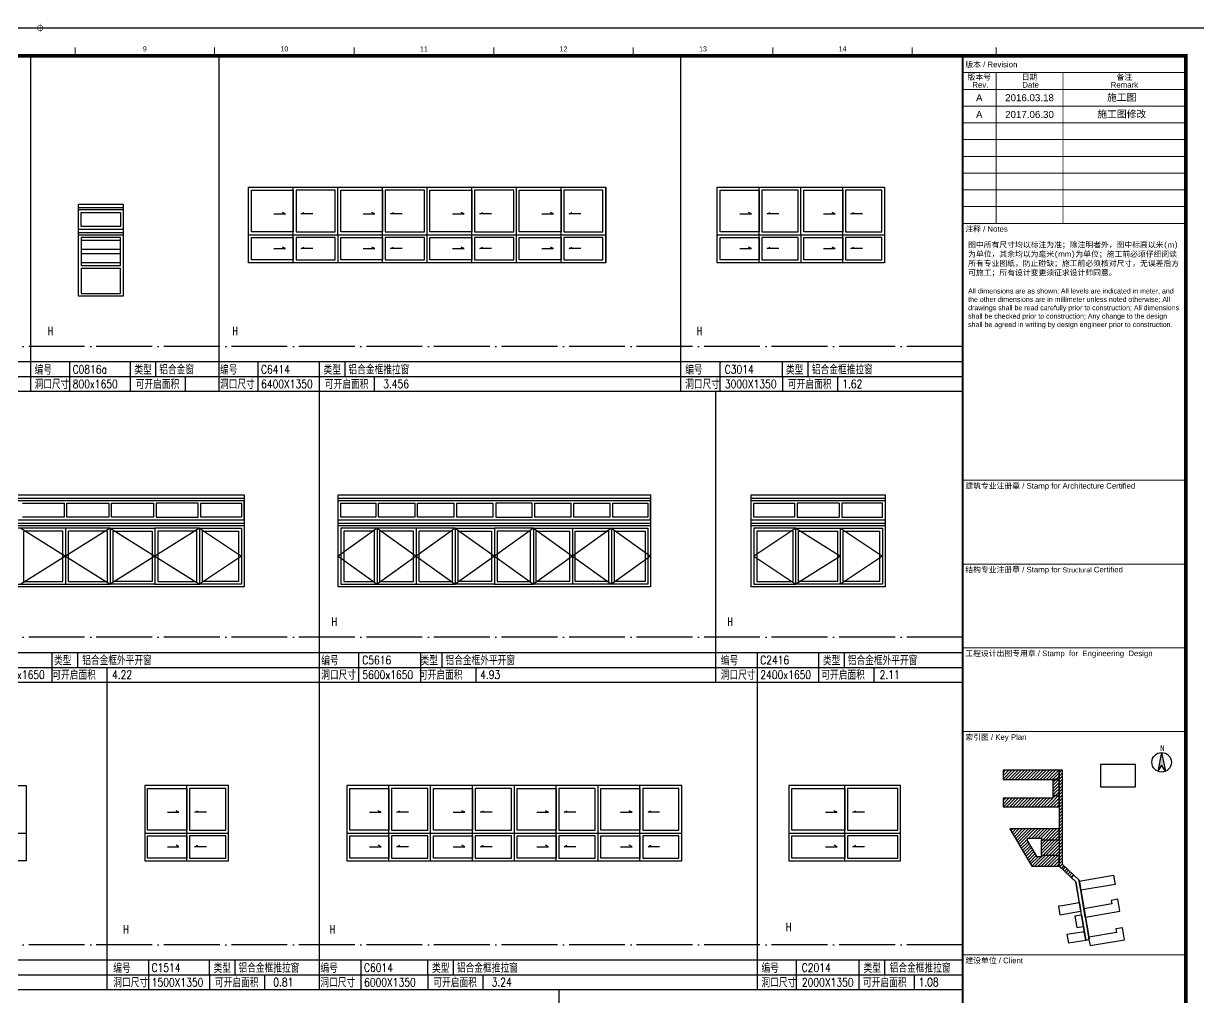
# Model space of a CAD drawing. Extents: x 447078 to 1776277, y 243534 to 519428.
# Drawn here: x 581961 to 603013, y 255951 to 273393 of the extents above; entities that cross this region are included whole.
import ezdxf
from ezdxf.enums import TextEntityAlignment as Align

# ---------------------------------------------------------------- set-up
doc = ezdxf.new("R2010")
doc.units = 0
doc.header["$LTSCALE"] = 1000
doc.header["$MEASUREMENT"] = 0
doc.linetypes.add('DOTE', pattern=[2.42, 2, -0.2, 0.02, -0.2])
for name, color, linetype in [('A-ELEV-OVER', 32, 'Continuous'), ('A-ELEV-THIN', 9, 'Continuous'), ('A-ELEV-WIND', 97, 'Continuous'), ('A-HATH', 8, 'Continuous'), ('A-WIND-BLIN', 61, 'Continuous'), ('ANNO-DIMS', 90, 'Continuous'), ('ANNO-TEXT', 33, 'Continuous'), ('DOTE', 10, 'DOTE'), ('G-0-XREF', 2, 'Continuous'), ('PUB_TEXT', 7, 'Continuous'), ('图框CCDI_B0GA1+0.00$0$G-0-XREF', 2, 'Continuous'), ('图框CCDI_B0GA1+0.00$0$G-ANNO-NOTE', 21, 'Continuous'), ('图框CCDI_B0GA1+0.00$0$G-ANNO-TEXT', 33, 'Continuous'), ('图框CCDI_B0GA1+0.00$0$G-BORD', 3, 'Continuous'), ('图框CCDI_B0GA1+0.00$0$符号', 7, 'Continuous')]:
    doc.layers.add(name, color=color, linetype=linetype)
doc.styles.add('_TCH_DIM', font='SIMPLEX', dxfattribs={"bigfont": 'GBCBIG'})
doc.styles.add('CCDI-TOG-02', font='simplex.shx', dxfattribs={"width": 0.8, "bigfont": 'zjdz.shx'})
doc.styles.add('图框CCDI_B0GA1+0.00$0$CCDI_T0G_01', font='')
doc.styles.add('图框CCDI_B0GA1+0.00$0$CCDI_T_G01', font='arial.ttf')
doc.styles.add('图框CCDI_B0GA1+0.00$0$Standard', font='txt')
doc.styles.get('图框CCDI_B0GA1+0.00$0$CCDI_T0G_01').set_extended_font_data('Arial')

# ---------------------------------------------------------------- blocks, each defined once
blk = doc.blocks.new('图框CCDI_B0GA1+0.00$0$A$C52F44C65')
at = {"layer": '图框CCDI_B0GA1+0.00$0$G-ANNO-NOTE', "color": 8, "elevation": 63}
blk.add_lwpolyline([(-3054, -1178), (-3054, -1981), (-1801, -1981), (-1801, -1222), (-1801, -1222), (-1801, -1222), (-1801, -1222), (-1801, -1178)], close=True, dxfattribs=at)
at = {"layer": '图框CCDI_B0GA1+0.00$0$G-ANNO-NOTE', "color": 8}
for points in [[(-5267, -1389), (-6417, -1389), (-6417, -1389), (-6417, -1389), (-6546, -1389), (-6546, -1659), (-6546, -1722), (-4760, -1722), (-4760, -1719), (-4540, -1719), (-4540, -1389), (-5267, -1389), (-5267, -1389)], [(-4417, -1389), (-4540, -1389), (-4540, -2696), (-4543, -2696), (-4543, -3490), (-4540, -3490), (-4540, -4825), (-3946, -5379), (-3819, -6134), (-3812, -6133), (-3772, -6372), (-3775, -6373), (-3765, -6435), (-3768, -6435), (-3745, -6569), (-3739, -6568), (-3587, -7469), (-3469, -7449), (-3472, -7430), (-3469, -7430), (-3479, -7367), (-3476, -7367), (-3598, -6646), (-3604, -6647), (-3644, -6408), (-3641, -6408), (-3652, -6346), (-3649, -6345), (-3760, -5687), (-3763, -5687), (-3774, -5625), (-3777, -5625), (-3822, -5358), (-3816, -5357), (-3821, -5323), (-4417, -4768)], [(-4760, -2293), (-4540, -2293), (-4540, -1719), (-4760, -1719)], [(-4540, -2293), (-4760, -2293), (-4760, -2390), (-6546, -2390), (-6546, -2453), (-6546, -2696), (-6417, -2696), (-6417, -2696), (-6417, -2696), (-4543, -2696), (-4543, -2696), (-4540, -2696)], [(-4540, -3490), (-6307, -3490), (-5520, -4825), (-4675, -4825), (-4540, -4825), (-4540, -4554), (-4540, -4435), (-5176, -4435), (-5176, -4491), (-5176, -4491), (-5176, -4491), (-5329, -4491), (-5663, -3924), (-5669, -3924), (-5669, -3820), (-5469, -3820), (-5469, -3824), (-5176, -3824), (-5176, -3824), (-5176, -3824), (-5176, -3880), (-4540, -3880), (-4540, -3761), (-4540, -3761)], [(-5176, -3880), (-4939, -3880), (-4939, -3880), (-4540, -3880), (-4540, -4435), (-4939, -4435), (-4939, -4435), (-5176, -4435)], [(-3774, -5625), (-3777, -5625), (-3822, -5358), (-2586, -5149), (-2540, -5417), (-2540, -5417), (-2530, -5479), (-3763, -5687)], [(-3812, -6133), (-3818, -6134), (-3818, -6134), (-4427, -6237), (-4561, -6260), (-4520, -6499), (-4510, -6561), (-3768, -6435), (-3768, -6435), (-3765, -6435), (-3775, -6373), (-3772, -6372)], [(-2368, -6438), (-2440, -6010), (-2673, -6049), (-2652, -6177), (-3649, -6345), (-3649, -6345), (-3652, -6346), (-3641, -6408), (-3644, -6408), (-3604, -6647), (-3598, -6646)], [(-3739, -6568), (-3745, -6569), (-3744, -6572), (-3971, -6610), (-3902, -7022), (-3669, -6983)], [(-2268, -7032), (-2501, -7071), (-2479, -7198), (-3479, -7367), (-3469, -7430), (-3472, -7430), (-3469, -7449), (-3469, -7449), (-3469, -7449), (-3431, -7669), (-2195, -7460)], [(-3637, -7169), (-3870, -7209), (-3870, -7209), (-4259, -7272), (-4208, -7574), (-3587, -7469)]]:
    blk.add_lwpolyline(points, close=True, dxfattribs=at)
blk.add_lwpolyline([(-4098, -5238), (-4012, -5145), (-3821, -5323), (-3466, -7429), (-3472, -7430), (-3469, -7449), (-3587, -7469), (-3946, -5379), (-4098, -5238)], dxfattribs=at)
blk = doc.blocks.new('图框CCDI_B0GA1+0.00$0$MidPoitent')
at = {"const_width": 0.18}
for points in [[(-1.5, 0), (1.5, 0)], [(0, -1.5), (0, 1.5)]]:
    blk.add_lwpolyline(points, dxfattribs=at)
blk.add_lwpolyline([(0, -1, 1), (0, 1, 1), (0, -1, 1)], format="xyb", dxfattribs=at)
blk = doc.blocks.new('图框CCDI_B0GA1+0.00$0$$plan$00002322')
at = {"layer": '图框CCDI_B0GA1+0.00$0$符号'}
blk.add_hatch(color=256, dxfattribs=at).paths.add_polyline_path([(0, 1000), (-382, -924), (0, -280), (382, -924)])
for p, q in [((0, 1000, 0), (-382, -924, 0)), ((0, 1000, 0), (382, -924, 0)), ((0, -280, 0), (-382, -924, 0)), ((382, -924, 0), (0, -280, 0))]:
    blk.add_line(p, q, dxfattribs=at)
blk.add_circle((0, 0, 0), 1000, dxfattribs=at)
blk = doc.blocks.new('图框CCDI_B0GA1+0.00')
at = {"layer": 'A-HATH', "ltscale": 5}
h = blk.add_hatch(dxfattribs=at)
h.set_pattern_fill('ANSI31', color=256, scale=50, style=0)
h.set_pattern_definition([(45, (2793710.37, 149868.35), (-56.1266008, 56.1266008), [])])
h.paths.add_polyline_path([(78560, 32811), (77833, 32811), (77833, 32811), (76683, 32811), (76554, 32811), (76554, 32541), (76554, 32478), (78340, 32478), (78340, 32481), (78560, 32481), (78560, 32481)])
h.paths.add_polyline_path([(78560, 32481), (78340, 32481), (78340, 31907), (78560, 31907)])
h.paths.add_polyline_path([(78340, 31907), (78340, 31810), (76554, 31810), (76554, 31747), (76554, 31504), (76683, 31504), (78557, 31504), (78557, 31504), (78558, 31907)])
h.paths.add_polyline_path([(78560, 30710), (76793, 30710), (77580, 29375), (78425, 29375), (78560, 29375), (78560, 29765), (77924, 29765), (77924, 29709), (77771, 29709), (77437, 30276), (77431, 30276), (77431, 30380), (77631, 30380), (77924, 30376), (77924, 30320), (78560, 30320)])
h.paths.add_polyline_path([(78560, 30320), (78161, 30320), (77924, 30320), (77924, 29765), (78161, 29765), (78560, 29765)], flags=17)
h.paths.add_polyline_path([(78683, 32811), (78683, 29432), (79088, 29055), (79002, 28962), (78560, 29375), (78560, 32811)])
at = {"layer": '图框CCDI_B0GA1+0.00$0$G-BORD'}
blk.add_lwpolyline([(0, 59400), (84100, 59400), (84100, 0), (0, 0)], close=True, dxfattribs=at)
for points, const_width in [([(43300, 58400), (43300, 58700)], 35), ([(48300, 58400), (48300, 58700)], 35), ([(53300, 58400), (53300, 58700)], 35), ([(58300, 58400), (58300, 58700)], 35), ([(63300, 58400), (63300, 58700)], 35), ([(68300, 58400), (68300, 58700)], 35), ([(73300, 58400), (73300, 58700)], 35), ([(76300, 58400), (76300, 58700)], 35), ([(75100, 1000), (75100, 58400)], 70), ([(75100, 57800), (83100, 57800)], 35), ([(76300, 52400), (76300, 57800)], 35), ([(78700, 52400), (78700, 57800)], 35), ([(75100, 57200), (83100, 57200)], 35), ([(75100, 56600), (83100, 56600)], 35), ([(75100, 56000), (83100, 56000)], 35), ([(75100, 55400), (83100, 55400)], 35), ([(75100, 54800), (83100, 54800)], 35), ([(75100, 54200), (83100, 54200)], 35), ([(75100, 53600), (83100, 53600)], 35), ([(75100, 53000), (83100, 53000)], 35), ([(75100, 52400), (83100, 52400)], 35), ([(75100, 43200), (83100, 43200)], 35), ([(75100, 40200), (83100, 40200)], 35), ([(75100, 37200), (83100, 37200)], 35), ([(75100, 34200), (83100, 34200)], 35), ([(75100, 26200), (83100, 26200)], 35)]:
    blk.add_lwpolyline(points, dxfattribs=dict(at, const_width=const_width))
at = {"layer": '图框CCDI_B0GA1+0.00$0$G-BORD', "const_width": 140}
blk.add_lwpolyline([(3300, 58400), (83100, 58400), (83100, 1000), (3300, 1000)], close=True, dxfattribs=at)
at = {"layer": '图框CCDI_B0GA1+0.00$0$G-0-XREF', "ltscale": 5}
blk.add_blockref('图框CCDI_B0GA1+0.00$0$A$C52F44C65', (83100, 34200), dxfattribs=at)
at = {"layer": '图框CCDI_B0GA1+0.00$0$G-ANNO-TEXT', "xscale": 0.3499199999999991, "yscale": 0.3499199999999991, "zscale": 0.3499199999999991, "rotation": 5.149586347688501e-11}
blk.add_blockref('图框CCDI_B0GA1+0.00$0$$plan$00002322', (82234, 33099, 0), dxfattribs=at)
at = {"layer": '图框CCDI_B0GA1+0.00$0$G-BORD', "xscale": 100, "yscale": 100, "zscale": 100}
blk.add_blockref('图框CCDI_B0GA1+0.00$0$MidPoitent', (42050, 59400), dxfattribs=at)
at = {"layer": '图框CCDI_B0GA1+0.00$0$G-ANNO-TEXT', "style": '图框CCDI_B0GA1+0.00$0$CCDI_T_G01'}
for s, p in [('9', (45800, 58650)), ('10', (50800, 58650)), ('11', (55800, 58650)), ('12', (60800, 58650)), ('13', (65800, 58650)), ('14', (70800, 58650))]:
    blk.add_text(s, height=180, dxfattribs=at).set_placement(p, align=Align.MIDDLE_CENTER)
at = {"layer": '图框CCDI_B0GA1+0.00$0$G-ANNO-TEXT'}
for s, insert, char_height, width, attachment_point, style in [('{\\fSimSun|b0|i0|c134|p54;版本} / Revision', (75200, 58080), 200, 7900, 4, '图框CCDI_B0GA1+0.00$0$CCDI_T_G01'), ('A', (75700, 56900), 250, 1200, 5, '图框CCDI_B0GA1+0.00$0$CCDI_T_G01'), ('{\\fArial|b0|i0|c0|p34;2016.03.18}', (77500, 56900), 250, 2400, 5, '图框CCDI_B0GA1+0.00$0$Standard'), ('{\\fSimSun|b0|i0|c134|p2;施工图}', (80806, 56900), 250, 2400, 5, '图框CCDI_B0GA1+0.00$0$Standard'), ('A', (75700, 56300), 250, 1200, 5, '图框CCDI_B0GA1+0.00$0$CCDI_T_G01'), ('{\\fArial|b0|i0|c0|p34;2017.06.30}', (77500, 56300), 250, 2400, 5, '图框CCDI_B0GA1+0.00$0$Standard'), ('{\\fSimSun|b0|i0|c134|p2;施工图修改}', (80806, 56300), 250, 2400, 5, '图框CCDI_B0GA1+0.00$0$Standard'), ('{\\fSimSun|b0|i0|c134|p54;注释} / {\\fArial|b0|i0|c238|p34;Notes}', (75200, 52300), 200, 7900, 1, '图框CCDI_B0GA1+0.00$0$CCDI_T_G01'), ('{\\fSimSun|b0|i0|c134|p54;图中所有尺寸均以标注为准；除注明者外，图中标高以米(\\fArial|b0|i0|c238|p34;m\\fSimSun|b0|i0|c134|p54;)为单位，其余均以为毫米(\\fArial|b0|i0|c238|p34;mm\\fSimSun|b0|i0|c134|p54;)为单位；施工前必须仔细阅读所有专业图纸，防止碰缺；施工前必须核对尺寸，无误差后方可施工；所有设计变更须征求设计师同意。\\P\\fSimSun|b1|i0|c134|p54;\\P\\fArial|b0|i0|c0|p34;\\H0.9x;All dimensions are as shown; All levels are indicated in meter, and the other dimensions are in millimeter unless noted otherwise; All drawings shall be read carefully prior to construction; All dimensions shall be checked prior to construction; Any change to the design shall be agreed in writing by design engineer prior to construction.}', (75300, 51736), 200, 7600, 1, '图框CCDI_B0GA1+0.00$0$CCDI_T_G01'), ('{\\fSimSun|b0|i0|c134|p54;建筑专业注册章} / Stamp for Architecture Certified', (75200, 43100), 200, 7900, 1, '图框CCDI_B0GA1+0.00$0$CCDI_T_G01'), ('{\\fSimSun|b0|i0|c134|p54;结构专业注册章} / Stamp for {\\H0.875x;Structural} Certified', (75200, 40100), 200, 7900, 1, '图框CCDI_B0GA1+0.00$0$CCDI_T_G01'), ('{\\fSimSun|b0|i0|c134|p54;工程设计出图专用章} / Stamp  for  Engineering  Design', (75200, 37100), 200, 7900, 1, '图框CCDI_B0GA1+0.00$0$CCDI_T_G01'), ('{\\fSimSun|b0|i0|c134|p54;索引图} / Key Plan', (75200, 34100), 200, 7900, 1, '图框CCDI_B0GA1+0.00$0$CCDI_T_G01'), ('\\pxl0.8335;{\\fSimHei|b0|i0|c134|p2;N}', (82018, 33508), 200, 753.13, 7, '图框CCDI_B0GA1+0.00$0$CCDI_T0G_01'), ('{\\fSimSun|b0|i0|c134|p54;建设单位} / Client', (75200, 26100), 200, 7900, 1, '图框CCDI_B0GA1+0.00$0$CCDI_T_G01')]:
    blk.add_mtext(s, dxfattribs=dict(at, insert=insert, char_height=char_height, width=width, attachment_point=attachment_point, style=style))
at = {"layer": '图框CCDI_B0GA1+0.00$0$G-ANNO-TEXT', "char_height": 200, "attachment_point": 5, "line_spacing_factor": 0.84, "style": '图框CCDI_B0GA1+0.00$0$CCDI_T_G01'}
for s, insert, width in [('{\\fSimSun|b0|i0|c134|p54;版本号\\P} Rev.', (75700, 57500), 1200), ('{\\fSimSun|b0|i0|c134|p54;日期\\P} Date', (77500, 57500), 2400), ('{\\fSimSun|b0|i0|c134|p54;备注\\P}Remark', (80900, 57500), 4400)]:
    blk.add_mtext(s, dxfattribs=dict(at, insert=insert, width=width))

msp = doc.modelspace()

# ---------------------------------------------------------------- hatches: boundary and pattern name
at = {"layer": 'A-WIND-BLIN'}
h = msp.add_hatch(dxfattribs=at)
h.set_pattern_fill('ANSI32', color=256, scale=50, angle=135, style=0)
h.set_pattern_definition([(180, (1130300.53, 466679.62), (-1e-14, -238.125), []), (180, (1130221.16, 466759), (-1e-14, -238.125), [])])
h.paths.add_polyline_path([(583695.8, 269059.8), (583695.8, 269559.8), (582995.8, 269559.8), (582995.8, 269059.8)])

# ---------------------------------------------------------------- linework, layer by layer
at = {"layer": 'A-ELEV-OVER'}
for points in [[(582945.8, 270159.8), (583745.8, 270159.8)], [(582945.8, 270099.8), (583745.8, 270099.8)], [(582945.8, 270059.8), (583745.8, 270059.8)], [(582945.8, 269709.8), (583745.8, 269709.8)], [(582945.8, 269649.8), (583745.8, 269649.8)], [(582945.8, 269609.8), (583745.8, 269609.8)], [(581115, 264952.6), (585915, 264952.6)], [(581115, 264892.6), (585915, 264892.6)], [(581115, 264852.6), (585915, 264852.6)], [(587597.7, 264952.6), (593197.7, 264952.6)], [(587597.7, 264892.6), (593197.7, 264892.6)], [(587597.7, 264852.6), (593197.7, 264852.6)], [(594999.1, 264952.6), (597399.1, 264952.6)], [(594999.1, 264892.6), (597399.1, 264892.6)], [(594999.1, 264852.6), (597399.1, 264852.6)], [(581115, 264502.6), (585915, 264502.6)], [(581115, 264442.6), (585915, 264442.6)], [(587597.7, 264502.6), (593197.7, 264502.6)], [(587597.7, 264442.6), (593197.7, 264442.6)], [(594999.1, 264502.6), (597399.1, 264502.6)], [(594999.1, 264442.6), (597399.1, 264442.6)], [(581115, 264402.6), (585915, 264402.6)], [(587597.7, 264402.6), (593197.7, 264402.6)], [(594999.1, 264402.6), (597399.1, 264402.6)]]:
    msp.add_lwpolyline(points, dxfattribs=at)
at = {"layer": 'A-ELEV-THIN'}
for points in [[(586447.6, 269981.7), (586655.9, 269981.7), (586603.5, 270010.4)], [(587146.7, 269981.7), (586938.4, 269981.7), (586990.8, 270010.4)], [(588047.6, 269981.7), (588255.9, 269981.7), (588203.5, 270010.4)], [(588746.7, 269981.7), (588538.4, 269981.7), (588590.8, 270010.4)], [(589647.6, 269981.7), (589855.9, 269981.7), (589803.5, 270010.4)], [(590346.7, 269981.7), (590138.4, 269981.7), (590190.8, 270010.4)], [(591247.6, 269981.7), (591455.9, 269981.7), (591403.5, 270010.4)], [(591946.7, 269981.7), (591738.4, 269981.7), (591790.8, 270010.4)], [(594794, 269981.7), (595002.3, 269981.7), (594949.9, 270010.4)], [(595493.1, 269981.7), (595284.8, 269981.7), (595337.2, 270010.4)], [(596294, 269981.7), (596502.3, 269981.7), (596449.9, 270010.4)], [(596993.1, 269981.7), (596784.8, 269981.7), (596837.2, 270010.4)], [(586447.6, 269361.1), (586655.9, 269361.1), (586603.5, 269389.9)], [(587146.7, 269361.1), (586938.4, 269361.1), (586990.8, 269389.9)], [(588047.6, 269361.1), (588255.9, 269361.1), (588203.5, 269389.9)], [(588746.7, 269361.1), (588538.4, 269361.1), (588590.8, 269389.9)], [(589647.6, 269361.1), (589855.9, 269361.1), (589803.5, 269389.9)], [(590346.7, 269361.1), (590138.4, 269361.1), (590190.8, 269389.9)], [(591247.6, 269361.1), (591455.9, 269361.1), (591403.5, 269389.9)], [(591946.7, 269361.1), (591738.4, 269361.1), (591790.8, 269389.9)], [(594794, 269361.1), (595002.3, 269361.1), (594949.9, 269389.9)], [(595493.1, 269361.1), (595284.8, 269361.1), (595337.2, 269389.9)], [(596294, 269361.1), (596502.3, 269361.1), (596449.9, 269389.9)], [(596993.1, 269361.1), (596784.8, 269361.1), (596837.2, 269389.9)], [(581915, 264352.6), (582715, 263852.6), (581915, 263352.6)], [(583515, 264352.6), (582715, 263852.6), (583515, 263352.6)], [(583515, 264352.6), (584315, 263852.6), (583515, 263352.6)], [(585115, 264352.6), (584315, 263852.6), (585115, 263352.6)], [(585115, 264352.6), (585865, 263852.6), (585115, 263352.6)], [(588297.7, 264352.6), (587597.7, 263852.6), (588297.7, 263352.6)], [(588297.7, 264352.6), (588997.7, 263852.6), (588297.7, 263352.6)], [(589697.7, 264352.6), (588997.7, 263852.6), (589697.7, 263352.6)], [(589697.7, 264352.6), (590397.7, 263852.6), (589697.7, 263352.6)], [(591097.7, 264352.6), (590397.7, 263852.6), (591097.7, 263352.6)], [(591097.7, 264352.6), (591797.7, 263852.6), (591097.7, 263352.6)], [(592497.7, 264352.6), (591797.7, 263852.6), (592497.7, 263352.6)], [(592497.7, 264352.6), (593197.7, 263852.6), (592497.7, 263352.6)], [(595799.1, 264352.6), (595049.1, 263852.6), (595799.1, 263352.6)], [(595799.1, 264352.6), (596599.1, 263852.6), (595799.1, 263352.6)], [(596599.1, 264352.6), (597349.1, 263852.6), (596599.1, 263352.6)], [(584538.6, 259267.3), (584746.9, 259267.3), (584694.5, 259296.1)], [(585237.7, 259267.3), (585029.4, 259267.3), (585081.8, 259296.1)], [(588159.3, 259267.3), (588367.7, 259267.3), (588315.2, 259296.1)], [(588858.5, 259267.3), (588650.1, 259267.3), (588702.5, 259296.1)], [(589659.3, 259267.3), (589867.7, 259267.3), (589815.2, 259296.1)], [(590358.5, 259267.3), (590150.1, 259267.3), (590202.5, 259296.1)], [(591159.3, 259267.3), (591367.7, 259267.3), (591315.2, 259296.1)], [(591858.5, 259267.3), (591650.1, 259267.3), (591702.5, 259296.1)], [(592659.3, 259267.3), (592867.7, 259267.3), (592815.2, 259296.1)], [(593358.5, 259267.3), (593150.1, 259267.3), (593202.5, 259296.1)], [(596328.3, 259267.3), (596536.6, 259267.3), (596484.2, 259296.1)], [(597027.4, 259267.3), (596819.1, 259267.3), (596871.5, 259296.1)], [(584538.6, 258646.8), (584746.9, 258646.8), (584694.5, 258675.5)], [(585237.7, 258646.8), (585029.4, 258646.8), (585081.8, 258675.5)], [(588159.3, 258646.8), (588367.7, 258646.8), (588315.2, 258675.5)], [(588858.5, 258646.8), (588650.1, 258646.8), (588702.5, 258675.5)], [(589659.3, 258646.8), (589867.7, 258646.8), (589815.2, 258675.5)], [(590358.5, 258646.8), (590150.1, 258646.8), (590202.5, 258675.5)], [(591159.3, 258646.8), (591367.7, 258646.8), (591315.2, 258675.5)], [(591858.5, 258646.8), (591650.1, 258646.8), (591702.5, 258675.5)], [(592659.3, 258646.8), (592867.7, 258646.8), (592815.2, 258675.5)], [(593358.5, 258646.8), (593150.1, 258646.8), (593202.5, 258675.5)], [(596328.3, 258646.8), (596536.6, 258646.8), (596484.2, 258675.5)], [(597027.4, 258646.8), (596819.1, 258646.8), (596871.5, 258675.5)]]:
    msp.add_lwpolyline(points, dxfattribs=at)
at = {"layer": 'A-ELEV-WIND'}
for p, q in [((581940, 264802.6), (582690, 264802.6)), ((582690, 264802.6), (582690, 264552.6)), ((582740, 264552.6), (582740, 264802.6)), ((582740, 264802.6), (583490, 264802.6)), ((583490, 264802.6), (583490, 264552.6)), ((583540, 264552.6), (583540, 264802.6)), ((583540, 264802.6), (584290, 264802.6)), ((584290, 264802.6), (584290, 264552.6)), ((587647.7, 264552.6), (587647.7, 264802.6)), ((587647.7, 264802.6), (588272.7, 264802.6)), ((588272.7, 264802.6), (588272.7, 264552.6)), ((588322.7, 264802.6), (588972.7, 264802.6)), ((588322.7, 264552.6), (588322.7, 264802.6)), ((588972.7, 264802.6), (588972.7, 264552.6)), ((589022.7, 264802.6), (589672.7, 264802.6)), ((589022.7, 264552.6), (589022.7, 264802.6)), ((589672.7, 264802.6), (589672.7, 264552.6)), ((589722.7, 264552.6), (589722.7, 264802.6)), ((589722.7, 264802.6), (590372.7, 264802.6)), ((590372.7, 264802.6), (590372.7, 264552.6)), ((591072.7, 264802.6), (590422.7, 264802.6)), ((590422.7, 264802.6), (590422.7, 264552.6)), ((591072.7, 264552.6), (591072.7, 264802.6)), ((591122.7, 264802.6), (591772.7, 264802.6)), ((591122.7, 264552.6), (591122.7, 264802.6)), ((591772.7, 264552.6), (591772.7, 264802.6)), ((591822.7, 264552.6), (591822.7, 264802.6)), ((591822.7, 264802.6), (592472.7, 264802.6)), ((592472.7, 264552.6), (592472.7, 264802.6)), ((592522.7, 264552.6), (592522.7, 264802.6)), ((592522.7, 264802.6), (593147.7, 264802.6)), ((593147.7, 264802.6), (593147.7, 264552.6)), ((595049.1, 264552.6), (595049.1, 264802.6)), ((595049.1, 264802.6), (595774.1, 264802.6)), ((595774.1, 264802.6), (595774.1, 264552.6)), ((595824.1, 264802.6), (595824.1, 264552.6)), ((596574.1, 264802.6), (595824.1, 264802.6)), ((596574.1, 264802.6), (596574.1, 264552.6)), ((597349.1, 264802.6), (596624.1, 264802.6)), ((596624.1, 264802.6), (596624.1, 264552.6)), ((597349.1, 264552.6), (597349.1, 264802.6)), ((582690, 264552.6), (581940, 264552.6)), ((583490, 264552.6), (582740, 264552.6)), ((584290, 264552.6), (583540, 264552.6)), ((588272.7, 264552.6), (587647.7, 264552.6)), ((588972.7, 264552.6), (588322.7, 264552.6)), ((589672.7, 264552.6), (589022.7, 264552.6)), ((590372.7, 264552.6), (589722.7, 264552.6)), ((590422.7, 264552.6), (591072.7, 264552.6)), ((591772.7, 264552.6), (591122.7, 264552.6)), ((592472.7, 264552.6), (591822.7, 264552.6)), ((593147.7, 264552.6), (592522.7, 264552.6)), ((595774.1, 264552.6), (595049.1, 264552.6)), ((595824.1, 264552.6), (596574.1, 264552.6)), ((596624.1, 264552.6), (597349.1, 264552.6)), ((583515, 264352.6), (581165, 264352.6)), ((581965, 263402.6), (581965, 264302.6)), ((582665, 264302.6), (581965, 264302.6)), ((582665, 263402.6), (582665, 264302.6)), ((582715, 264352.6), (582715, 263352.6)), ((583465, 264302.6), (582765, 264302.6)), ((582765, 263402.6), (582765, 264302.6)), ((583465, 263402.6), (583465, 264302.6)), ((583515, 264352.6), (584315, 264352.6)), ((583515, 264352.6), (583515, 263352.6)), ((583565, 264302.6), (584265, 264302.6)), ((583565, 263402.6), (583565, 264302.6)), ((584265, 264302.6), (584265, 263402.6)), ((584315, 264352.6), (584315, 263352.6)), ((585115, 264352.6), (584315, 264352.6)), ((585065, 264302.6), (584365, 264302.6)), ((584365, 264302.6), (584365, 263402.6)), ((585065, 263402.6), (585065, 264302.6)), ((585115, 264352.6), (585865, 264352.6)), ((585115, 264352.6), (585115, 263352.6)), ((585165, 264302.6), (585815, 264302.6)), ((585165, 263402.6), (585165, 264302.6)), ((585815, 264302.6), (585815, 263402.6)), ((585865, 264352.6), (585865, 263352.6)), ((589697.7, 264352.6), (587647.7, 264352.6)), ((587647.7, 264352.6), (587647.7, 263352.6)), ((588247.7, 264302.6), (587697.7, 264302.6)), ((587697.7, 264302.6), (587697.7, 263402.6)), ((588247.7, 263402.6), (588247.7, 264302.6)), ((588297.7, 264352.6), (588297.7, 263352.6)), ((588947.7, 264302.6), (588347.7, 264302.6)), ((588347.7, 263402.6), (588347.7, 264302.6)), ((588947.7, 263402.6), (588947.7, 264302.6)), ((588997.7, 264352.6), (588997.7, 263352.6)), ((589647.7, 264302.6), (589047.7, 264302.6)), ((589047.7, 263402.6), (589047.7, 264302.6)), ((589647.7, 263402.6), (589647.7, 264302.6)), ((589697.7, 264352.6), (590397.7, 264352.6)), ((589697.7, 264352.6), (589697.7, 263352.6)), ((589747.7, 264302.6), (590347.7, 264302.6)), ((589747.7, 263402.6), (589747.7, 264302.6)), ((590347.7, 264302.6), (590347.7, 263402.6)), ((590397.7, 264352.6), (590397.7, 263352.6)), ((591097.7, 264352.6), (590397.7, 264352.6)), ((591047.7, 264302.6), (590447.7, 264302.6)), ((590447.7, 264302.6), (590447.7, 263402.6)), ((591047.7, 263402.6), (591047.7, 264302.6)), ((591097.7, 264352.6), (593147.7, 264352.6)), ((591097.7, 264352.6), (591097.7, 263352.6)), ((591147.7, 264302.6), (591747.7, 264302.6)), ((591147.7, 263402.6), (591147.7, 264302.6)), ((591747.7, 263402.6), (591747.7, 264302.6)), ((591797.7, 264352.6), (591797.7, 263352.6)), ((591847.7, 263402.6), (591847.7, 264302.6)), ((591847.7, 264302.6), (592447.7, 264302.6)), ((592447.7, 263402.6), (592447.7, 264302.6)), ((592497.7, 264352.6), (592497.7, 263352.6)), ((592547.7, 263402.6), (592547.7, 264302.6)), ((592547.7, 264302.6), (593097.7, 264302.6)), ((593097.7, 264302.6), (593097.7, 263402.6)), ((593147.7, 264352.6), (593147.7, 263352.6)), ((595749.1, 264302.6), (595099.1, 264302.6)), ((595099.1, 264302.6), (595099.1, 263402.6)), ((595749.1, 263402.6), (595749.1, 264302.6)), ((595799.1, 264352.6), (597349.1, 264352.6)), ((595799.1, 263352.6), (595799.1, 264352.6)), ((595849.1, 264302.6), (596549.1, 264302.6)), ((595849.1, 263402.6), (595849.1, 264302.6)), ((596549.1, 263402.6), (596549.1, 264302.6)), ((596599.1, 263352.6), (596599.1, 264352.6)), ((596649.1, 263402.6), (596649.1, 264302.6)), ((596649.1, 264302.6), (597299.1, 264302.6)), ((597299.1, 264302.6), (597299.1, 263402.6)), ((597349.1, 264352.6), (597349.1, 263352.6)), ((581965, 263402.6), (582665, 263402.6)), ((582765, 263402.6), (583465, 263402.6)), ((584265, 263402.6), (583565, 263402.6)), ((584365, 263402.6), (585065, 263402.6)), ((585815, 263402.6), (585165, 263402.6)), ((587697.7, 263402.6), (588247.7, 263402.6)), ((588347.7, 263402.6), (588947.7, 263402.6)), ((589047.7, 263402.6), (589647.7, 263402.6)), ((590347.7, 263402.6), (589747.7, 263402.6)), ((590447.7, 263402.6), (591047.7, 263402.6)), ((591747.7, 263402.6), (591147.7, 263402.6)), ((592447.7, 263402.6), (591847.7, 263402.6)), ((593097.7, 263402.6), (592547.7, 263402.6)), ((595099.1, 263402.6), (595749.1, 263402.6)), ((596549.1, 263402.6), (595849.1, 263402.6)), ((597299.1, 263402.6), (596649.1, 263402.6)), ((581165, 263352.6), (583515, 263352.6)), ((584315, 263352.6), (583515, 263352.6)), ((584315, 263352.6), (585115, 263352.6)), ((585865, 263352.6), (585115, 263352.6)), ((587647.7, 263352.6), (589697.7, 263352.6)), ((590397.7, 263352.6), (589697.7, 263352.6)), ((590397.7, 263352.6), (591097.7, 263352.6)), ((593147.7, 263352.6), (591097.7, 263352.6)), ((597349.1, 263352.6), (595799.1, 263352.6))]:
    msp.add_line(p, q, dxfattribs=at)
for points in [[(592393.7, 269109.8), (585993.7, 269109.8), (585993.7, 270459.8), (592393.7, 270459.8)], [(586793.7, 269659.8), (586043.7, 269659.8), (586043.7, 270409.8), (586793.7, 270409.8)], [(586843.7, 269659.8), (587543.7, 269659.8), (587543.7, 270409.8), (586843.7, 270409.8)], [(588393.7, 269659.8), (587643.7, 269659.8), (587643.7, 270409.8), (588393.7, 270409.8)], [(588443.7, 269659.8), (589143.7, 269659.8), (589143.7, 270409.8), (588443.7, 270409.8)], [(589993.7, 269659.8), (589243.7, 269659.8), (589243.7, 270409.8), (589993.7, 270409.8)], [(590043.7, 269659.8), (590743.7, 269659.8), (590743.7, 270409.8), (590043.7, 270409.8)], [(591593.7, 269659.8), (590843.7, 269659.8), (590843.7, 270409.8), (591593.7, 270409.8)], [(591643.7, 269659.8), (592343.7, 269659.8), (592343.7, 270409.8), (591643.7, 270409.8)], [(597390.1, 269109.8), (594390.1, 269109.8), (594390.1, 270459.8), (597390.1, 270459.8)], [(595140.1, 269659.8), (594440.1, 269659.8), (594440.1, 270409.8), (595140.1, 270409.8)], [(595190.1, 269659.8), (595840.1, 269659.8), (595840.1, 270409.8), (595190.1, 270409.8)], [(596640.1, 269659.8), (595940.1, 269659.8), (595940.1, 270409.8), (596640.1, 270409.8)], [(596690.1, 269659.8), (597340.1, 269659.8), (597340.1, 270409.8), (596690.1, 270409.8)], [(583745.8, 268509.8), (582945.8, 268509.8), (582945.8, 270159.8), (583745.8, 270159.8)], [(583695.8, 269759.8), (582995.8, 269759.8), (582995.8, 270009.8), (583695.8, 270009.8)], [(586043.7, 269559.8), (586793.7, 269559.8), (586793.7, 269159.8), (586043.7, 269159.8)], [(587543.7, 269559.8), (586843.7, 269559.8), (586843.7, 269159.8), (587543.7, 269159.8)], [(587643.7, 269559.8), (588393.7, 269559.8), (588393.7, 269159.8), (587643.7, 269159.8)], [(589143.7, 269559.8), (588443.7, 269559.8), (588443.7, 269159.8), (589143.7, 269159.8)], [(589243.7, 269559.8), (589993.7, 269559.8), (589993.7, 269159.8), (589243.7, 269159.8)], [(590743.7, 269559.8), (590043.7, 269559.8), (590043.7, 269159.8), (590743.7, 269159.8)], [(590843.7, 269559.8), (591593.7, 269559.8), (591593.7, 269159.8), (590843.7, 269159.8)], [(592343.7, 269559.8), (591643.7, 269559.8), (591643.7, 269159.8), (592343.7, 269159.8)], [(594440.1, 269559.8), (595140.1, 269559.8), (595140.1, 269159.8), (594440.1, 269159.8)], [(595840.1, 269559.8), (595190.1, 269559.8), (595190.1, 269159.8), (595840.1, 269159.8)], [(595940.1, 269559.8), (596640.1, 269559.8), (596640.1, 269159.8), (595940.1, 269159.8)], [(597340.1, 269559.8), (596690.1, 269559.8), (596690.1, 269159.8), (597340.1, 269159.8)], [(585915, 263302.6), (581115, 263302.6), (581115, 264952.6), (585915, 264952.6)], [(593197.7, 263302.6), (587597.7, 263302.6), (587597.7, 264952.6), (593197.7, 264952.6)], [(597399.1, 263302.6), (594999.1, 263302.6), (594999.1, 264952.6), (597399.1, 264952.6)], [(585090, 264802.6), (584340, 264802.6), (584340, 264552.6), (585090, 264552.6)], [(585140, 264802.6), (585865, 264802.6), (585865, 264552.6), (585140, 264552.6)], [(595799.1, 264352.6), (595049.1, 264352.6), (595049.1, 263352.6), (595799.1, 263352.6)], [(582006.6, 258395.4), (567006.6, 258395.4), (567006.6, 259745.4), (582006.6, 259745.4)], [(584134.7, 258395.4), (585634.7, 258395.4), (585634.7, 259745.4), (584134.7, 259745.4)], [(584884.7, 258945.4), (584184.7, 258945.4), (584184.7, 259695.4), (584884.7, 259695.4)], [(584934.7, 258945.4), (585584.7, 258945.4), (585584.7, 259695.4), (584934.7, 259695.4)], [(587755.4, 258395.4), (593755.4, 258395.4), (593755.4, 259745.4), (587755.4, 259745.4)], [(588505.4, 258945.4), (587805.4, 258945.4), (587805.4, 259695.4), (588505.4, 259695.4)], [(588555.4, 258945.4), (589205.4, 258945.4), (589205.4, 259695.4), (588555.4, 259695.4)], [(590005.4, 258945.4), (589305.4, 258945.4), (589305.4, 259695.4), (590005.4, 259695.4)], [(590055.4, 258945.4), (590705.4, 258945.4), (590705.4, 259695.4), (590055.4, 259695.4)], [(591505.4, 258945.4), (590805.4, 258945.4), (590805.4, 259695.4), (591505.4, 259695.4)], [(591555.4, 258945.4), (592205.4, 258945.4), (592205.4, 259695.4), (591555.4, 259695.4)], [(593005.4, 258945.4), (592305.4, 258945.4), (592305.4, 259695.4), (593005.4, 259695.4)], [(593055.4, 258945.4), (593705.4, 258945.4), (593705.4, 259695.4), (593055.4, 259695.4)], [(595674.4, 258395.4), (597674.4, 258395.4), (597674.4, 259745.4), (595674.4, 259745.4)], [(596674.4, 258945.4), (595724.4, 258945.4), (595724.4, 259695.4), (596674.4, 259695.4)], [(596724.4, 258945.4), (597624.4, 258945.4), (597624.4, 259695.4), (596724.4, 259695.4)], [(584184.7, 258845.4), (584884.7, 258845.4), (584884.7, 258445.4), (584184.7, 258445.4)], [(585584.7, 258845.4), (584934.7, 258845.4), (584934.7, 258445.4), (585584.7, 258445.4)], [(587805.4, 258845.4), (588505.4, 258845.4), (588505.4, 258445.4), (587805.4, 258445.4)], [(589205.4, 258845.4), (588555.4, 258845.4), (588555.4, 258445.4), (589205.4, 258445.4)], [(589305.4, 258845.4), (590005.4, 258845.4), (590005.4, 258445.4), (589305.4, 258445.4)], [(590705.4, 258845.4), (590055.4, 258845.4), (590055.4, 258445.4), (590705.4, 258445.4)], [(590805.4, 258845.4), (591505.4, 258845.4), (591505.4, 258445.4), (590805.4, 258445.4)], [(592205.4, 258845.4), (591555.4, 258845.4), (591555.4, 258445.4), (592205.4, 258445.4)], [(592305.4, 258845.4), (593005.4, 258845.4), (593005.4, 258445.4), (592305.4, 258445.4)], [(593705.4, 258845.4), (593055.4, 258845.4), (593055.4, 258445.4), (593705.4, 258445.4)], [(595724.4, 258845.4), (596674.4, 258845.4), (596674.4, 258445.4), (595724.4, 258445.4)], [(597624.4, 258845.4), (596724.4, 258845.4), (596724.4, 258445.4), (597624.4, 258445.4)]]:
    msp.add_lwpolyline(points, close=True, dxfattribs=at)
for points in [[(586793.7, 269109.8), (586793.7, 270459.8)], [(587593.7, 269609.8), (587593.7, 270459.8)], [(588393.7, 269109.8), (588393.7, 270459.8)], [(589193.7, 269109.8), (589193.7, 270459.8)], [(589993.7, 269109.8), (589993.7, 270459.8)], [(590793.7, 269109.8), (590793.7, 270459.8)], [(591593.7, 269109.8), (591593.7, 270459.8)], [(592393.7, 269109.8), (592393.7, 270459.8)], [(595140.1, 269109.8), (595140.1, 270459.8)], [(595890.1, 269609.8), (595890.1, 270459.8)], [(595890.1, 269609.8), (595890.1, 270459.8)], [(596640.1, 269109.8), (596640.1, 270459.8)], [(583695.8, 269059.8), (583695.8, 269559.8), (582995.8, 269559.8), (582995.8, 269059.8)], [(585993.7, 269609.8), (592393.7, 269609.8)], [(587593.7, 269609.8), (587593.7, 269109.8)], [(594390.1, 269609.8), (597390.1, 269609.8)], [(595890.1, 269609.8), (595890.1, 269109.8)], [(595890.1, 269609.8), (595890.1, 269109.8)], [(582995.8, 269059.8), (583695.8, 269059.8)], [(582995.8, 269009.8), (582995.8, 268559.8), (583695.8, 268559.8), (583695.8, 269009.8)], [(582995.8, 269009.8), (583695.8, 269009.8)], [(585915, 264502.6), (585915, 264852.6)], [(593197.7, 264502.6), (593197.7, 264852.6)], [(585915, 264402.6), (585915, 263302.6)], [(593197.7, 264402.6), (593197.7, 263302.6)], [(584884.7, 258395.4), (584884.7, 259745.4)], [(588505.4, 258395.4), (588505.4, 259745.4)], [(589255.4, 258395.4), (589255.4, 259745.4)], [(590005.4, 258395.4), (590005.4, 259745.4)], [(590755.4, 258395.4), (590755.4, 259745.4)], [(591505.4, 258395.4), (591505.4, 259745.4)], [(592255.4, 258395.4), (592255.4, 259745.4)], [(593005.4, 258395.4), (593005.4, 259745.4)], [(596674.4, 258395.4), (596674.4, 259745.4)], [(567006.6, 258895.4), (582006.6, 258895.4)], [(584134.7, 258895.4), (585634.7, 258895.4)], [(587755.4, 258895.4), (593755.4, 258895.4)], [(595674.4, 258895.4), (597674.4, 258895.4)]]:
    msp.add_lwpolyline(points, dxfattribs=at)
at = {"layer": 'ANNO-DIMS'}
for p, q in [((582084.9, 272813.5), (582084.9, 266806.4)), ((585460.1, 272813.5), (585460.1, 266806.4)), ((593734.1, 272813.5), (593734.1, 266806.4)), ((598785.6, 267331.4), (562885.6, 267331.4)), ((582784.9, 267331.4), (582784.9, 266806.4)), ((583869.1, 267331.4), (583869.1, 266806.4)), ((584328, 267331.4), (584328, 267068.9)), ((586160.1, 267331.4), (586160.1, 266806.4)), ((587258.2, 267331.4), (587258.2, 267068.9)), ((587717.1, 267331.4), (587717.1, 267068.9)), ((594434.1, 267331.4), (594434.1, 266806.4)), ((595556.5, 267331.4), (595556.5, 267068.9)), ((596015.4, 267331.4), (596015.4, 267068.9)), ((562885.6, 267068.9), (598785.6, 267068.9)), ((584857.6, 267068.9), (584857.6, 266806.4)), ((587260.6, 267068.9), (587260.6, 266806.4)), ((588246.7, 267068.9), (588246.7, 266806.4)), ((595558.9, 267068.9), (595558.9, 266806.4)), ((596545, 267068.9), (596545, 266806.4)), ((562885.6, 266806.4), (598785.6, 266806.4)), ((587260.6, 266806.4), (587260.6, 261599.2)), ((594360.4, 266806.4), (594360.4, 261599.2)), ((598785.6, 262124.2), (562885.6, 262124.2)), ((582467.1, 262124.2), (582467.1, 261599.2)), ((582926, 262124.2), (582926, 261861.7)), ((587960.6, 262124.2), (587960.6, 261599.2)), ((589076.8, 262124.2), (589076.8, 261599.2)), ((589455.3, 262124.2), (589455.3, 261861.7)), ((595104.9, 262124.2), (595104.9, 261599.2)), ((596205.1, 262124.2), (596205.1, 261599.2)), ((596664, 262124.2), (596664, 261861.7)), ((562885.6, 261861.7), (598785.6, 261861.7)), ((583455.7, 261861.7), (583455.7, 261599.2)), ((590065.3, 261861.7), (590065.3, 261599.2)), ((597193.6, 261861.7), (597193.6, 261599.2)), ((562885.6, 261599.2), (598785.6, 261599.2)), ((583455.7, 261599.2), (583455.7, 256092)), ((587260.6, 261599.2), (587260.6, 256092)), ((595104.9, 261599.2), (595104.9, 256092)), ((598785.6, 256617), (562885.6, 256617)), ((584200.2, 256617), (584200.2, 256092)), ((585288.3, 256617), (585288.3, 256354.5)), ((585747.2, 256617), (585747.2, 256354.5)), ((588005.1, 256617), (588005.1, 256092)), ((589201.8, 256617), (589201.8, 256354.5)), ((589660.7, 256617), (589660.7, 256354.5)), ((595804.9, 256617), (595804.9, 256092)), ((596929.7, 256617), (596929.7, 256092)), ((597388.6, 256617), (597388.6, 256354.5)), ((562885.6, 256354.5), (598785.6, 256354.5)), ((585290.7, 256354.5), (585290.7, 256092)), ((586276.8, 256354.5), (586276.8, 256092)), ((589204.2, 256354.5), (589204.2, 256092)), ((590190.3, 256354.5), (590190.3, 256092)), ((597918.2, 256354.5), (597918.2, 256092)), ((562885.6, 256092), (598785.6, 256092)), ((591554.5, 256092), (591554.5, 244113.5))]:
    msp.add_line(p, q, dxfattribs=at)
at = {"layer": 'DOTE', "color": 1, "ltscale": 0.5}
for points in [[(598785.6, 267609.8), (562885.6, 267609.8)], [(598785.6, 262402.6), (562885.6, 262402.6)], [(598785.6, 256895.4), (562885.6, 256895.4)]]:
    msp.add_lwpolyline(points, dxfattribs=at)

# ---------------------------------------------------------------- block references
at = {"layer": 'G-0-XREF', "xscale": 0.5, "yscale": 0.5, "zscale": 0.5}
msp.add_blockref('图框CCDI_B0GA1+0.00', (561235.6, 243613.5), dxfattribs=at)

# ---------------------------------------------------------------- texts
at = {"layer": 'ANNO-TEXT', "ltscale": 2, "style": 'CCDI-TOG-02', "width": 0.8}
for s, p in [('编号', (582315.7, 267201.7)), ('类型', (584103.8, 267201.7)), ('编号', (585637.6, 267202.7)), ('类型', (587492.9, 267201.7)), ('编号', (593972.2, 267202.7)), ('类型', (595776.8, 267201.7)), ('洞口尺寸', (582470.6, 266943.1)), ('可开启面积', (584361.4, 266943.1)), ('洞口尺寸', (585792.5, 266943.1)), ('可开启面积', (587750.5, 266943.1)), ('洞口尺寸', (594127.1, 266943.1)), ('可开启面积', (596047.5, 266943.1)), ('类型', (582663.1, 261994.5)), ('编号', (587451.5, 261994.5)), ('类型', (589231.2, 261994.5)), ('编号', (594610, 261994.5)), ('类型', (596439.8, 261994.5)), ('可开启面积', (582867.2, 261736)), ('洞口尺寸', (587606.5, 261736)), ('可开启面积', (589437, 261736)), ('洞口尺寸', (594764.9, 261736)), ('可开启面积', (596645.7, 261736)), ('编号', (583726.3, 256488.3)), ('类型', (585523, 256487.3)), ('编号', (587436.7, 256488.3)), ('类型', (589436.5, 256487.3)), ('编号', (595339.3, 256488.3)), ('类型', (597168.2, 256487.3)), ('洞口尺寸', (583881.2, 256228.8)), ('可开启面积', (585780.6, 256228.8)), ('洞口尺寸', (587591.6, 256228.8)), ('可开启面积', (589694.1, 256228.8)), ('洞口尺寸', (595494.2, 256228.8)), ('可开启面积', (597392.4, 256228.8))]:
    msp.add_text(s, height=150, dxfattribs=at).set_placement(p, align=Align.MIDDLE)
for s, p in [('C0816a', (582840, 267124.6)), ('铝合金窗', (584393.3, 267111.4)), ('C6414', (586215.2, 267124.6)), ('铝合金框推拉窗', (587782.4, 267111.4)), ('C3014', (594524.8, 267124.6)), ('铝合金框推拉窗', (596086, 267111.4)), ('800x1650', (582842.8, 266862.4)), ('6400X1350', (586218.1, 266862.4)), ('3.456', (588405.1, 266864.4)), ('3000X1350', (594527.6, 266862.4)), ('1.62', (596629.9, 266864.4)), ('铝合金框外平开窗', (583011.9, 261904.2)), ('C5616', (588029.6, 261917.4)), ('铝合金框外平开窗', (589520.7, 261904.2)), ('C2416', (595160, 261917.4)), ('铝合金框外平开窗', (596729.3, 261904.2)), ('4800x1650', (581432.3, 261655.2)), ('4.22', (583547.2, 261657.3)), ('5600x1650', (588032.4, 261655.2)), ('4.93', (590142.5, 261657.3)), ('2400x1650', (595162.8, 261655.2)), ('2.11', (597300.3, 261657.3)), ('C1514', (584255.3, 256410.2)), ('铝合金框推拉窗', (585812.5, 256397)), ('C6014', (588060.2, 256410.2)), ('铝合金框推拉窗', (589726, 256397)), ('C2014', (595904.5, 256410.2)), ('铝合金框推拉窗', (597480, 256397)), ('1500X1350', (584258.1, 256148.1)), ('0.81', (586435.2, 256150.1)), ('6000X1350', (588063, 256148.1)), ('3.24', (590348.7, 256150.1)), ('2000X1350', (595907.4, 256148.1)), ('1.08', (597996.9, 256150.1))]:
    msp.add_text(s, height=150, dxfattribs=at).set_placement(p)
at = {"layer": 'PUB_TEXT', "style": '_TCH_DIM', "width": 0.705882}
for p in [(582393.8, 267812.3), (585703.8, 267812.3), (594022.8, 267812.3), (587480.3, 262605.1), (594573.3, 262605.1), (595620.6, 257138.3), (583747.6, 257097.9), (587447.9, 257097.9)]:
    msp.add_text('H', height=148.8, dxfattribs=at).set_placement(p)

doc.saveas('drawing.dxf')
